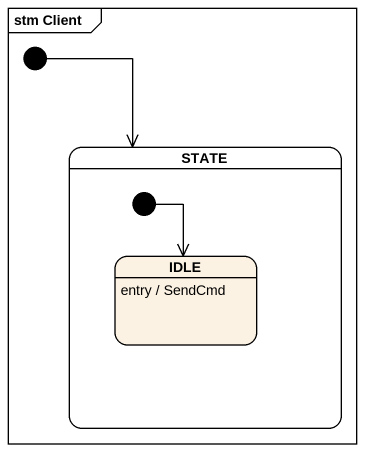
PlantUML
@startuml
mainframe stm Client
hide empty description
state "STATE" as STATE_ {
  state IDLE
  IDLE : entry / SendCmd
  [*] --> IDLE
}
[*] --> STATE_
@enduml
